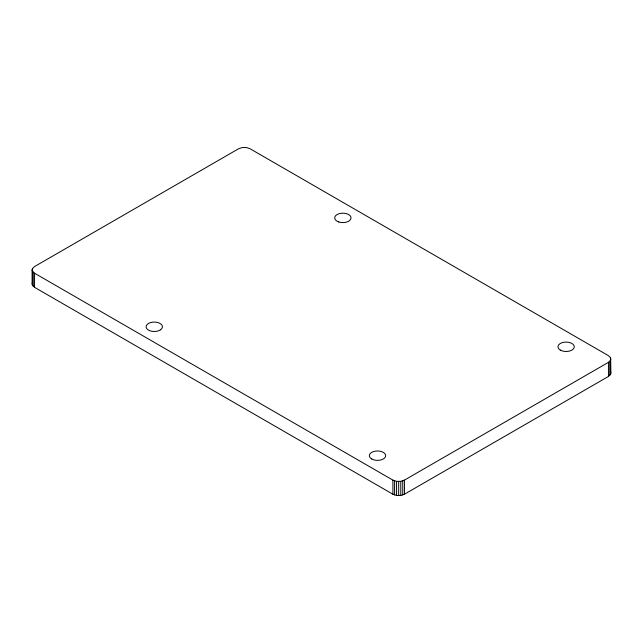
<?xml version="1.0" encoding="UTF-8"?>
<svg xmlns="http://www.w3.org/2000/svg" width="643" height="643" viewBox="0 0 643 643"><rect width="100%" height="100%" fill="white"/><g stroke="black" fill="none" stroke-linecap="round" stroke-linejoin="round"><path stroke-width="0.96" d="M32.15 269.883L32.431 268.67L34.545 266.556L238.553 148.774L242.21 147.552L246.438 147.552L250.095 148.774L608.455 355.667L610.569 357.781L610.85 373.117L610.569 374.33L608.455 376.444L404.447 494.226L400.79 495.448L396.562 495.448L392.905 494.226L34.545 287.333L32.431 285.219L32.15 283.997L32.15 269.883L32.431 271.105L34.545 273.219L392.905 480.12L396.562 481.342L400.79 481.342L404.447 480.12L608.455 362.339L610.569 360.225L610.85 359.003M32.15 283.997L32.431 282.775M610.569 371.895L610.85 373.117M610.569 357.781L610.569 374.33M609.757 361.358L609.757 375.472M608.455 362.339L608.455 376.444M404.447 480.12L404.447 494.226M402.759 480.868L402.759 494.981M400.79 481.342L400.79 495.448M398.676 481.503L398.676 495.608M396.562 481.342L396.562 495.448M394.593 480.868L394.593 494.981M392.905 480.12L392.905 494.226M34.545 273.219L34.545 287.333M33.243 272.246L33.243 286.352M32.431 268.67L32.431 285.219M160.573 329.763L159.022 330.606A8.166 4.718 0 0 1 148.067 329.859A8.166 4.718 0 0 1 148.404 323.485A8.166 4.718 0 0 1 159.416 323.124L160.879 324.024A8.166 4.718 0 0 1 160.573 329.763M338.773 221.972A8.174 4.718 0 0 0 351.038 217.881A8.174 4.718 0 0 0 338.773 213.797A8.174 4.718 0 0 0 338.773 221.972M560.342 350.113A8.166 4.718 0 0 0 574.006 348A8.166 4.718 0 0 0 564.007 342.229A8.166 4.718 0 0 0 560.342 350.113M371.734 459.006A8.166 4.718 0 0 0 385.39 456.892A8.166 4.718 0 0 0 375.391 451.121A8.166 4.718 0 0 0 371.734 459.006"/></g></svg>
